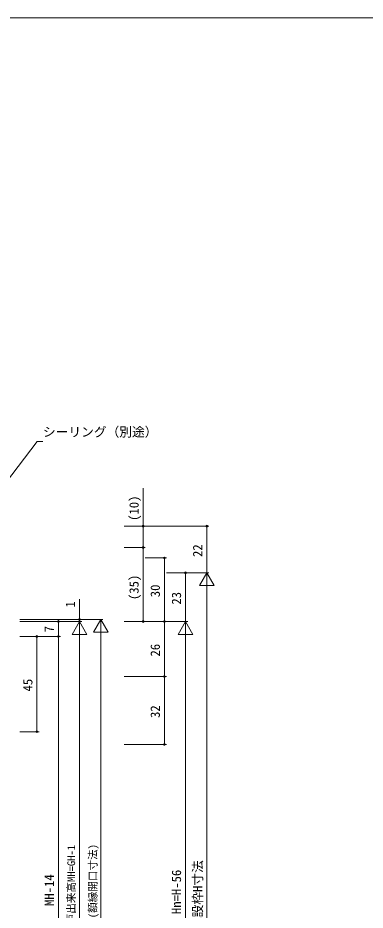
# Model space of a CAD drawing. Units: millimetres, scale not verified. Extents: x -567 to 567, y -403 to 403.
# Drawn here: x -261.7 to -97.9, y -22.3 to 399 of the extents above; entities that cross this region are included whole.
import ezdxf
from ezdxf.enums import TextEntityAlignment as Align

# ---------------------------------------------------------------- set-up
doc = ezdxf.new("R2010")
doc.units = ezdxf.units.MM
doc.header["$LTSCALE"] = 2
doc.layers.add('0-7_YSS_K', color=6, linetype='Continuous', lineweight=9)
doc.layers.add('0-9_YSS_KE', color=7, linetype='Continuous', lineweight=9)
doc.styles.add('ＭＳ ゴシック', font='')
doc.styles.get('ＭＳ ゴシック').set_extended_font_data('MS Gothic')

msp = doc.modelspace()

# ---------------------------------------------------------------- linework, layer by layer
at = {"layer": '0-7_YSS_K'}
for p, q in [((-211.619, 158.999), (-201.619, 158.999)), ((-211.619, 158.999), (-171.619, 158.999)), ((-172.619, 158.999), (-172.619, 136.999)), ((-211.619, 149), (-201.619, 149)), ((-211.619, 149), (-201.619, 149)), ((-202.619, 149), (-202.619, 113.999)), ((-201.619, 143.999), (-191.619, 143.999)), ((-192.619, 113.999), (-192.619, 143.999)), ((-191.619, 136.999), (-171.619, 136.999)), ((-191.619, 136.999), (-181.619, 136.999)), ((-191.619, 136.999), (-171.619, 136.999)), ((-182.619, 136.999), (-182.619, 113.999)), ((-172.619, 136.999), (-176.119, 130.937)), ((-172.619, 136.999), (-169.119, 130.937)), ((-172.619, 136.999), (-172.619, 124.875)), ((-176.119, 130.937), (-169.119, 130.937)), ((-172.619, 129.999), (-172.619, -161.997)), ((-260.72, 115), (-231.619, 115)), ((-260.72, 115), (-221.619, 115)), ((-260.72, 113.999), (-231.619, 113.999)), ((-260.72, 113.999), (-241.619, 113.999)), ((-260.72, 113.999), (-231.619, 113.999)), ((-242.619, 106.999), (-242.619, 113.999)), ((-232.619, 113.999), (-236.119, 107.937)), ((-232.619, 115), (-232.619, 116.7)), ((-232.619, 115), (-232.619, 113.999)), ((-232.619, 113.999), (-232.619, 112.299)), ((-232.619, 113.999), (-229.119, 107.937)), ((-232.619, 113.999), (-232.619, 101.875)), ((-222.619, 115), (-226.119, 108.937)), ((-222.619, 115), (-219.119, 108.937)), ((-222.619, 115), (-222.619, 102.875)), ((-211.619, 113.999), (-181.619, 113.999)), ((-211.619, 113.999), (-181.619, 113.999)), ((-211.619, 113.999), (-201.619, 113.999)), ((-211.619, 113.999), (-191.619, 113.999)), ((-211.619, 113.999), (-191.619, 113.999)), ((-192.619, 113.999), (-192.619, 87.999)), ((-182.619, 113.999), (-186.119, 107.937)), ((-182.619, 113.999), (-179.119, 107.937)), ((-182.619, 113.999), (-182.619, 101.875)), ((-260.72, 106.999), (-251.719, 106.999)), ((-260.72, 106.999), (-241.619, 106.999)), ((-260.72, 106.999), (-241.619, 106.999)), ((-252.719, 61.999), (-252.719, 106.999)), ((-242.619, 106.999), (-242.619, -129)), ((-236.119, 107.937), (-229.119, 107.937)), ((-232.619, 106.999), (-232.619, -129.001)), ((-226.119, 108.937), (-219.119, 108.937)), ((-222.619, 108), (-222.619, -129)), ((-186.119, 107.937), (-179.119, 107.937)), ((-182.619, 106.999), (-182.619, -128.997)), ((-211.619, 87.999), (-191.619, 87.999)), ((-210.619, 87.999), (-191.619, 87.999)), ((-192.619, 87.999), (-192.619, 55.999)), ((-260.72, 61.999), (-251.719, 61.999)), ((-211.619, 55.999), (-191.619, 55.999))]:
    msp.add_line(p, q, dxfattribs=at)
for points in [[(-286.605, 154.372), (-285.574, 155.724), (-252.582, 198.999), (-249.882, 198.999)], [(-202.619, 149), (-202.619, 158.999), (-202.619, 177.019)], [(-232.619, 124.59), (-232.619, 115), (-232.619, 113.999)]]:
    msp.add_lwpolyline(points, dxfattribs=at)
for centre in [(-202.619, 158.999), (-172.619, 158.999), (-202.619, 149), (-202.619, 149), (-192.619, 143.999), (-182.619, 136.999), (-242.619, 113.999), (-232.619, 115), (-202.619, 113.999), (-192.619, 113.999), (-192.619, 113.999), (-252.719, 106.999), (-242.619, 106.999), (-242.619, 106.999), (-192.619, 87.999), (-192.619, 87.999), (-252.719, 61.999), (-192.619, 55.999)]:
    msp.add_circle(centre, 0.425, dxfattribs=at)
at = {"layer": '0-9_YSS_KE'}
msp.add_line((537.274, 399), (-562.726, 399), dxfattribs=at)

# ---------------------------------------------------------------- texts
at = {"layer": '0-7_YSS_K', "style": 'ＭＳ ゴシック'}
msp.add_text('シーリング（別途）', height=4.399, dxfattribs=at).set_placement((-249.882, 199.999), align=Align.BOTTOM_LEFT)
for s, height, p in [('(10)', 4.399, (-203.419, 161.499)), ('22', 4.399, (-173.419, 144.479)), ('(35)', 4.399, (-203.419, 124.139)), ('30', 4.399, (-193.419, 125.479)), ('23', 4.399, (-183.419, 121.979)), ('1', 4.399, (-233.419, 120.59)), ('7', 4.399, (-243.419, 108.899)), ('26', 4.399, (-193.419, 97.479)), ('45', 4.399, (-253.519, 80.979)), ('32', 4.399, (-193.419, 68.479)), ('網戸出来高MH=GH-1', 3.666, (-233.619, -33.934)), ('GH(額縁開口寸法)', 3.666, (-223.419, -31.034)), ('既設枠H寸法', 4.399, (-173.419, -31.679)), ('Hn=H-56', 4.399, (-183.419, -24.119)), ('MH-14', 4.399, (-243.419, -20.28))]:
    msp.add_text(s, height=height, rotation=90, dxfattribs=at).set_placement(p, align=Align.BOTTOM_LEFT)

doc.saveas('drawing.dxf')
